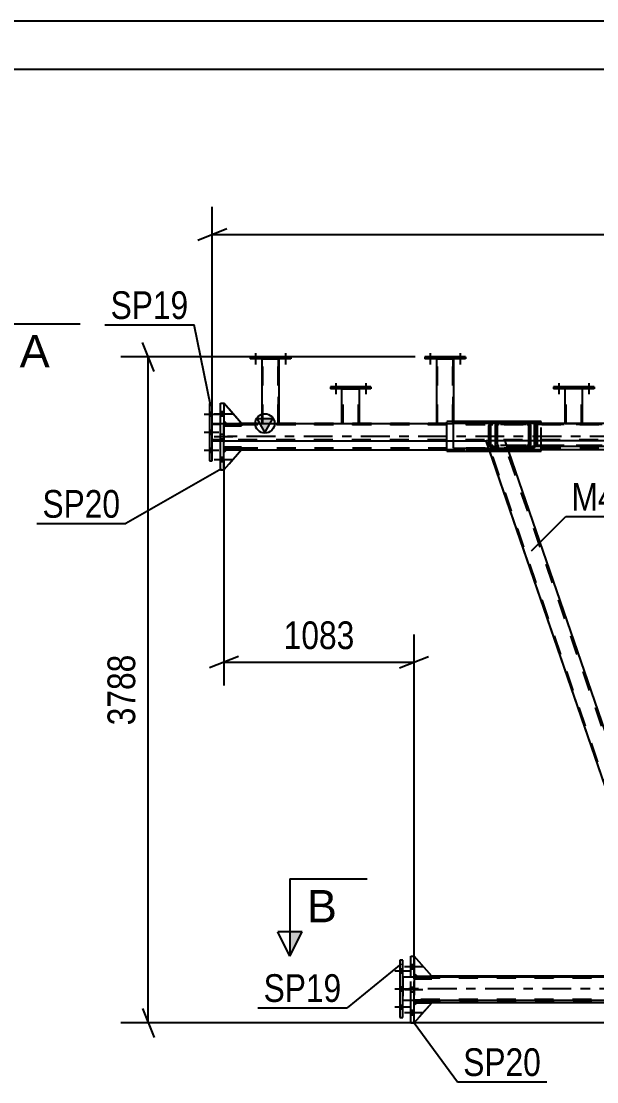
# Model space of a CAD drawing. Header units: millimetres. Extents: x -836 to 353, y -855 to -14.
# Drawn here: x -47.9 to 11.6, y -124 to -14.3 of the extents above; entities that cross this region are included whole.
import ezdxf

# ---------------------------------------------------------------- set-up
doc = ezdxf.new("R2010")
doc.units = ezdxf.units.MM
doc.linetypes.add('DXK_LINE_DOT2', pattern=[3.9198, 1.9599, -1.9599])
doc.linetypes.add('DXK_LINE_DOT3', pattern=[5.9187, 2.979, -0.9799, 0.9799, -0.9799])
doc.styles.add('Arial', font='ARIAL.TTF', dxfattribs={"height": 0.2})
doc.styles.add('Arial Narrow', font='ARIALN.TTF', dxfattribs={"height": 0.2})

# ---------------------------------------------------------------- blocks, each defined once
blk = doc.blocks.new('Unknown-570393895-1132')
at = {"color": 5, "linetype": 'Continuous'}
for p, q in [((352.62, -14.33), (-836.38, -14.33)), ((347.62, -19.33), (-831.38, -19.33))]:
    blk.add_line(p, q, dxfattribs=at)
blk = doc.blocks.new('Part-570393895-10600 - 10523')
at = {"color": 2, "linetype": 'Continuous'}
for p, q in [((-1.96, -49.04), (-6.14, -49.04)), ((-6.14, -49.04), (-6.14, -49.25)), ((-1.96, -49.25), (-6.14, -49.25)), ((-1.96, -49.04), (-1.96, -49.25))]:
    blk.add_line(p, q, dxfattribs=at)
blk = doc.blocks.new('Bolt-570393895-10528 - 10523')
at = {"linetype": 'Continuous'}
for points in [[(-5.47, -49.04), (-5.73, -49.04), (-5.73, -49.25), (-5.47, -49.25)], [(-5.47, -49.04), (-5.73, -49.04), (-5.73, -49.25), (-5.47, -49.25)], [(-2.38, -49.04), (-2.64, -49.04), (-2.64, -49.25), (-2.38, -49.25)], [(-2.38, -49.04), (-2.64, -49.04), (-2.64, -49.25), (-2.38, -49.25)]]:
    blk.add_hatch(color=1, dxfattribs=at).paths.add_polyline_path(points)
at = {"color": 1, "linetype": 'Continuous'}
for p, q in [((-5.73, -49.04), (-5.73, -49.25)), ((-5.73, -49.04), (-5.73, -49.25)), ((-5.6, -48.67), (-5.6, -49.82)), ((-5.6, -48.67), (-5.6, -49.82)), ((-5.47, -49.04), (-5.47, -49.25)), ((-5.47, -49.04), (-5.47, -49.25)), ((-2.64, -49.04), (-2.64, -49.25)), ((-2.64, -49.04), (-2.64, -49.25)), ((-2.51, -48.67), (-2.51, -49.82)), ((-2.51, -48.67), (-2.51, -49.82)), ((-2.38, -49.04), (-2.38, -49.25)), ((-2.38, -49.04), (-2.38, -49.25))]:
    blk.add_line(p, q, dxfattribs=at)
blk = doc.blocks.new('Part-570393895-10998 - 10523')
at = {"color": 2, "linetype": 'Continuous'}
for p, q in [((-28.15, -53.86), (-28.44, -53.86)), ((-28.44, -53.86), (-28.44, -59.77)), ((-28.15, -59.77), (-28.15, -53.86)), ((-28.44, -59.77), (-28.15, -59.77))]:
    blk.add_line(p, q, dxfattribs=at)
at = {"color": 7, "linetype": 'DXK_LINE_DOT2'}
for p, q in [((-28.15, -53.86), (-28.44, -53.86)), ((-28.44, -59.77), (-28.15, -59.77))]:
    blk.add_line(p, q, dxfattribs=at)
blk = doc.blocks.new('Part-570393895-10603 - 10523')
at = {"color": 2, "linetype": 'Continuous'}
for p, q in [((-4.96, -49.25), (-4.96, -55.91)), ((-3.14, -55.91), (-3.14, -49.25)), ((-4.96, -55.91), (-3.16, -55.91)), ((-3.16, -55.91), (-3.15, -55.91))]:
    blk.add_line(p, q, dxfattribs=at)
at = {"color": 7, "linetype": 'DXK_LINE_DOT2'}
for p, q in [((-4.96, -49.25), (-3.14, -49.25)), ((-4.85, -55.91), (-4.85, -49.25)), ((-3.25, -55.91), (-3.25, -49.25)), ((-4.96, -55.91), (-4.96, -55.91)), ((-4.96, -55.91), (-4.96, -55.91)), ((-4.96, -55.91), (-4.96, -55.91)), ((-4.85, -55.91), (-4.85, -55.91)), ((-4.85, -55.91), (-4.83, -55.91)), ((-4.83, -55.91), (-4.82, -55.91)), ((-3.28, -55.91), (-3.26, -55.91)), ((-3.26, -55.91), (-3.28, -55.91)), ((-3.26, -55.91), (-3.25, -55.91)), ((-3.25, -55.91), (-3.26, -55.91)), ((-3.15, -55.91), (-3.14, -55.91)), ((-3.14, -55.91), (-3.15, -55.91)), ((-3.14, -55.91), (-3.14, -55.91)), ((-3.14, -55.91), (-3.14, -55.91))]:
    blk.add_line(p, q, dxfattribs=at)
blk = doc.blocks.new('Bolt-570393895-10540 - 10523')
at = {"linetype": 'Continuous'}
for points in [[(-5.47, -49.04), (-5.73, -49.04), (-5.73, -49.25), (-5.47, -49.25)], [(-5.47, -49.04), (-5.73, -49.04), (-5.73, -49.25), (-5.47, -49.25)], [(-2.38, -49.04), (-2.64, -49.04), (-2.64, -49.25), (-2.38, -49.25)], [(-2.38, -49.04), (-2.64, -49.04), (-2.64, -49.25), (-2.38, -49.25)]]:
    blk.add_hatch(color=1, dxfattribs=at).paths.add_polyline_path(points)
at = {"color": 1, "linetype": 'Continuous'}
for p, q in [((-5.73, -49.04), (-5.73, -49.25)), ((-5.73, -49.04), (-5.73, -49.25)), ((-5.6, -48.67), (-5.6, -49.82)), ((-5.6, -48.67), (-5.6, -49.82)), ((-5.47, -49.04), (-5.47, -49.25)), ((-5.47, -49.04), (-5.47, -49.25)), ((-2.64, -49.04), (-2.64, -49.25)), ((-2.64, -49.04), (-2.64, -49.25)), ((-2.51, -48.67), (-2.51, -49.82)), ((-2.51, -48.67), (-2.51, -49.82)), ((-2.38, -49.04), (-2.38, -49.25)), ((-2.38, -49.04), (-2.38, -49.25))]:
    blk.add_line(p, q, dxfattribs=at)
blk = doc.blocks.new('Part-570393895-11310 - 10523')
at = {"color": 2, "linetype": 'Continuous'}
for p, q in [((11.35, -52.13), (7.16, -52.13)), ((7.16, -52.13), (7.16, -52.34)), ((11.35, -52.34), (7.16, -52.34)), ((11.35, -52.13), (11.35, -52.34))]:
    blk.add_line(p, q, dxfattribs=at)
blk = doc.blocks.new('Bolt-570393895-10652 - 10523')
at = {"linetype": 'Continuous'}
for points in [[(-7.62, -111.85), (-7.62, -112.32), (-7.26, -112.32), (-7.26, -111.85)], [(-7.62, -111.85), (-7.62, -112.32), (-7.26, -112.32), (-7.26, -111.85)], [(-7.62, -111.85), (-7.62, -112.32), (-7.26, -112.32), (-7.26, -111.85)], [(-7.62, -116.57), (-7.62, -117.05), (-7.26, -117.05), (-7.26, -116.57)], [(-7.62, -116.57), (-7.62, -117.05), (-7.26, -117.05), (-7.26, -116.57)], [(-7.62, -116.57), (-7.62, -117.05), (-7.26, -117.05), (-7.26, -116.57)]]:
    blk.add_hatch(color=1, dxfattribs=at).paths.add_polyline_path(points)
at = {"color": 1, "linetype": 'Continuous'}
for p, q in [((-7.62, -111.85), (-7.26, -111.85)), ((-7.62, -111.85), (-7.26, -111.85)), ((-7.62, -111.85), (-7.26, -111.85)), ((-8.26, -112.08), (-6.35, -112.08)), ((-8.26, -112.08), (-6.35, -112.08)), ((-8.26, -112.08), (-6.35, -112.08)), ((-7.62, -112.32), (-7.26, -112.32)), ((-7.62, -112.32), (-7.26, -112.32)), ((-7.62, -112.32), (-7.26, -112.32)), ((-8.26, -116.81), (-6.35, -116.81)), ((-8.26, -116.81), (-6.35, -116.81)), ((-8.26, -116.81), (-6.35, -116.81)), ((-7.62, -116.57), (-7.26, -116.57)), ((-7.62, -116.57), (-7.26, -116.57)), ((-7.62, -116.57), (-7.26, -116.57)), ((-7.62, -117.05), (-7.26, -117.05)), ((-7.62, -117.05), (-7.26, -117.05)), ((-7.62, -117.05), (-7.26, -117.05))]:
    blk.add_line(p, q, dxfattribs=at)
at = {"color": 1, "linetype": 'DXK_LINE_DOT2'}
for p, q in [((-8.26, -114.45), (-6.35, -114.45)), ((-8.26, -114.45), (-6.35, -114.45)), ((-7.62, -114.21), (-7.26, -114.21)), ((-7.62, -114.21), (-7.26, -114.21)), ((-7.62, -114.68), (-7.26, -114.68)), ((-7.62, -114.68), (-7.26, -114.68))]:
    blk.add_line(p, q, dxfattribs=at)
blk = doc.blocks.new('Part-570393895-10597 - 10523')
at = {"color": 7, "linetype": 'DXK_LINE_DOT2'}
for p, q in [((-3.14, -49.25), (-4.96, -49.25)), ((-4.96, -49.25), (-4.96, -55.91)), ((-4.85, -55.91), (-4.85, -49.25)), ((-3.25, -49.25), (-3.25, -55.91)), ((-3.14, -55.91), (-3.14, -49.25)), ((-4.96, -55.91), (-3.14, -55.91))]:
    blk.add_line(p, q, dxfattribs=at)
blk = doc.blocks.new('Bolt-570393895-10607 - 10523')
at = {"linetype": 'Continuous'}
for points in [[(-8.73, -112.32), (-8.73, -112.72), (-8.43, -112.72), (-8.43, -112.32)], [(-8.73, -112.32), (-8.73, -112.72), (-8.43, -112.72), (-8.43, -112.32)], [(-8.73, -112.32), (-8.73, -112.72), (-8.43, -112.72), (-8.43, -112.32)], [(-8.73, -114.18), (-8.73, -114.58), (-8.43, -114.58), (-8.43, -114.18)], [(-8.73, -114.18), (-8.73, -114.58), (-8.43, -114.58), (-8.43, -114.18)], [(-8.73, -116.05), (-8.73, -116.45), (-8.43, -116.45), (-8.43, -116.05)], [(-8.73, -116.05), (-8.73, -116.45), (-8.43, -116.45), (-8.43, -116.05)], [(-8.73, -116.05), (-8.73, -116.45), (-8.43, -116.45), (-8.43, -116.05)]]:
    blk.add_hatch(color=1, dxfattribs=at).paths.add_polyline_path(points)
at = {"color": 1, "linetype": 'Continuous'}
for p, q in [((-9.25, -112.52), (-7.74, -112.52)), ((-9.25, -112.52), (-7.74, -112.52)), ((-9.25, -112.52), (-7.74, -112.52)), ((-8.73, -112.32), (-8.43, -112.32)), ((-8.73, -112.32), (-8.43, -112.32)), ((-8.73, -112.32), (-8.43, -112.32)), ((-8.73, -112.72), (-8.43, -112.72)), ((-8.73, -112.72), (-8.43, -112.72)), ((-8.73, -112.72), (-8.43, -112.72)), ((-9.25, -114.38), (-7.74, -114.38)), ((-9.25, -114.38), (-7.74, -114.38)), ((-8.73, -114.18), (-8.43, -114.18)), ((-8.73, -114.18), (-8.43, -114.18)), ((-8.73, -114.58), (-8.43, -114.58)), ((-8.73, -114.58), (-8.43, -114.58)), ((-8.73, -116.05), (-8.43, -116.05)), ((-8.73, -116.05), (-8.43, -116.05)), ((-8.73, -116.05), (-8.43, -116.05)), ((-9.25, -116.25), (-7.74, -116.25)), ((-9.25, -116.25), (-7.74, -116.25)), ((-9.25, -116.25), (-7.74, -116.25)), ((-8.73, -116.45), (-8.43, -116.45)), ((-8.73, -116.45), (-8.43, -116.45)), ((-8.73, -116.45), (-8.43, -116.45))]:
    blk.add_line(p, q, dxfattribs=at)
blk = doc.blocks.new('Part-570393895-10613 - 10523')
at = {"color": 2, "linetype": 'Continuous'}
for p, q in [((-11.73, -52.13), (-15.91, -52.13)), ((-15.91, -52.13), (-15.91, -52.34)), ((-11.73, -52.34), (-15.91, -52.34)), ((-11.73, -52.13), (-11.73, -52.34))]:
    blk.add_line(p, q, dxfattribs=at)
blk = doc.blocks.new('Part-570393895-10625 - 10523')
at = {"color": 2, "linetype": 'Continuous'}
for p, q in [((8.35, -55.91), (8.35, -52.34)), ((10.16, -55.91), (10.16, -52.34))]:
    blk.add_line(p, q, dxfattribs=at)
at = {"color": 7, "linetype": 'DXK_LINE_DOT2'}
for p, q in [((10.16, -52.34), (8.35, -52.34)), ((8.46, -55.91), (8.46, -52.34)), ((10.06, -55.91), (10.06, -52.34)), ((8.35, -55.91), (8.35, -55.91)), ((8.35, -55.91), (10.16, -55.91)), ((10.16, -55.91), (10.16, -55.91)), ((10.16, -55.91), (10.16, -55.91))]:
    blk.add_line(p, q, dxfattribs=at)
blk = doc.blocks.new('Part-570393895-10628 - 10523')
at = {"color": 2, "linetype": 'Continuous'}
for p, q in [((-14.73, -55.91), (-14.73, -52.34)), ((-12.91, -55.91), (-12.91, -52.34))]:
    blk.add_line(p, q, dxfattribs=at)
at = {"color": 7, "linetype": 'DXK_LINE_DOT2'}
for p, q in [((-14.73, -52.34), (-12.91, -52.34)), ((-14.62, -55.91), (-14.62, -52.34)), ((-13.02, -55.91), (-13.02, -52.34)), ((-14.73, -55.91), (-14.73, -55.91)), ((-14.73, -55.91), (-12.91, -55.91)), ((-12.91, -55.91), (-12.91, -55.91)), ((-12.91, -55.91), (-12.91, -55.91))]:
    blk.add_line(p, q, dxfattribs=at)
blk = doc.blocks.new('Bolt-570393895-10647 - 10523')
at = {"linetype": 'Continuous'}
for points in [[(-23.54, -49.04), (-23.8, -49.04), (-23.8, -49.25), (-23.54, -49.25)], [(-23.54, -49.04), (-23.8, -49.04), (-23.8, -49.25), (-23.54, -49.25)], [(-20.45, -49.04), (-20.7, -49.04), (-20.7, -49.25), (-20.45, -49.25)], [(-20.45, -49.04), (-20.7, -49.04), (-20.7, -49.25), (-20.45, -49.25)]]:
    blk.add_hatch(color=1, dxfattribs=at).paths.add_polyline_path(points)
at = {"color": 1, "linetype": 'Continuous'}
for p, q in [((-23.8, -49.04), (-23.8, -49.25)), ((-23.8, -49.04), (-23.8, -49.25)), ((-23.67, -48.67), (-23.67, -49.82)), ((-23.67, -48.67), (-23.67, -49.82)), ((-23.54, -49.04), (-23.54, -49.25)), ((-23.54, -49.04), (-23.54, -49.25)), ((-20.7, -49.04), (-20.7, -49.25)), ((-20.7, -49.04), (-20.7, -49.25)), ((-20.58, -48.67), (-20.58, -49.82)), ((-20.58, -48.67), (-20.58, -49.82)), ((-20.45, -49.04), (-20.45, -49.25)), ((-20.45, -49.04), (-20.45, -49.25))]:
    blk.add_line(p, q, dxfattribs=at)
blk = doc.blocks.new('Part-570393895-10857 - 10523')
at = {"color": 2, "linetype": 'Continuous'}
for p, q in [((-23.03, -49.25), (-23.03, -55.91)), ((-21.21, -55.91), (-21.21, -49.25)), ((-23.03, -55.91), (-21.23, -55.91)), ((-21.23, -55.91), (-21.21, -55.91))]:
    blk.add_line(p, q, dxfattribs=at)
at = {"color": 7, "linetype": 'DXK_LINE_DOT2'}
for p, q in [((-23.03, -49.25), (-21.21, -49.25)), ((-22.92, -55.91), (-22.92, -49.25)), ((-21.32, -55.91), (-21.32, -49.25)), ((-23.03, -55.91), (-23.03, -55.91)), ((-23.03, -55.91), (-23.03, -55.91)), ((-23.03, -55.91), (-23.03, -55.91)), ((-22.92, -55.91), (-22.91, -55.91)), ((-22.91, -55.91), (-22.9, -55.91)), ((-22.9, -55.91), (-22.89, -55.91)), ((-21.35, -55.91), (-21.33, -55.91)), ((-21.33, -55.91), (-21.35, -55.91)), ((-21.33, -55.91), (-21.32, -55.91)), ((-21.32, -55.91), (-21.33, -55.91)), ((-21.21, -55.91), (-21.21, -55.91)), ((-21.21, -55.91), (-21.21, -55.91)), ((-21.21, -55.91), (-21.21, -55.91)), ((-21.21, -55.91), (-21.21, -55.91))]:
    blk.add_line(p, q, dxfattribs=at)
blk = doc.blocks.new('Bolt-570393895-10648 - 10523')
at = {"linetype": 'Continuous'}
for points in [[(-23.54, -49.04), (-23.8, -49.04), (-23.8, -49.25), (-23.54, -49.25)], [(-23.54, -49.04), (-23.8, -49.04), (-23.8, -49.25), (-23.54, -49.25)], [(-20.45, -49.04), (-20.7, -49.04), (-20.7, -49.25), (-20.45, -49.25)], [(-20.45, -49.04), (-20.7, -49.04), (-20.7, -49.25), (-20.45, -49.25)]]:
    blk.add_hatch(color=1, dxfattribs=at).paths.add_polyline_path(points)
at = {"color": 1, "linetype": 'Continuous'}
for p, q in [((-23.8, -49.04), (-23.8, -49.25)), ((-23.8, -49.04), (-23.8, -49.25)), ((-23.67, -48.67), (-23.67, -49.82)), ((-23.67, -48.67), (-23.67, -49.82)), ((-23.54, -49.04), (-23.54, -49.25)), ((-23.54, -49.04), (-23.54, -49.25)), ((-20.7, -49.04), (-20.7, -49.25)), ((-20.7, -49.04), (-20.7, -49.25)), ((-20.58, -48.67), (-20.58, -49.82)), ((-20.58, -48.67), (-20.58, -49.82)), ((-20.45, -49.04), (-20.45, -49.25)), ((-20.45, -49.04), (-20.45, -49.25))]:
    blk.add_line(p, q, dxfattribs=at)
blk = doc.blocks.new('Bolt-570393895-11157 - 10523')
at = {"linetype": 'Continuous'}
for points in [[(-15.24, -52.13), (-15.49, -52.13), (-15.49, -52.34), (-15.24, -52.34)], [(-15.24, -52.13), (-15.49, -52.13), (-15.49, -52.34), (-15.24, -52.34)], [(-12.15, -52.13), (-12.4, -52.13), (-12.4, -52.34), (-12.15, -52.34)], [(-12.15, -52.13), (-12.4, -52.13), (-12.4, -52.34), (-12.15, -52.34)]]:
    blk.add_hatch(color=1, dxfattribs=at).paths.add_polyline_path(points)
at = {"color": 1, "linetype": 'Continuous'}
for p, q in [((-15.49, -52.13), (-15.49, -52.34)), ((-15.49, -52.13), (-15.49, -52.34)), ((-15.36, -51.76), (-15.36, -52.91)), ((-15.36, -51.76), (-15.36, -52.91)), ((-15.24, -52.13), (-15.24, -52.34)), ((-15.24, -52.13), (-15.24, -52.34)), ((-12.4, -52.13), (-12.4, -52.34)), ((-12.4, -52.13), (-12.4, -52.34)), ((-12.27, -51.76), (-12.27, -52.91)), ((-12.27, -51.76), (-12.27, -52.91)), ((-12.15, -52.13), (-12.15, -52.34)), ((-12.15, -52.13), (-12.15, -52.34))]:
    blk.add_line(p, q, dxfattribs=at)
blk = doc.blocks.new('Part-570393895-11185 - 10523')
at = {"color": 7, "linetype": 'DXK_LINE_DOT2'}
for p, q in [((-5.44, -115.56), (-7.26, -115.56)), ((-7.26, -115.56), (-7.26, -115.7)), ((-7.26, -115.7), (-5.44, -115.7)), ((-6.98, -115.7), (-6.98, -115.56)), ((-5.44, -115.7), (-5.44, -115.56))]:
    blk.add_line(p, q, dxfattribs=at)
blk = doc.blocks.new('Part-570393895-10854 - 10523')
at = {"color": 2, "linetype": 'Continuous'}
for p, q in [((-20.03, -49.04), (-24.21, -49.04)), ((-24.21, -49.04), (-24.21, -49.25)), ((-20.03, -49.25), (-24.21, -49.25)), ((-20.03, -49.04), (-20.03, -49.25))]:
    blk.add_line(p, q, dxfattribs=at)
blk = doc.blocks.new('Part-570393895-10868 - 10523')
at = {"color": 2, "linetype": 'Continuous'}
for p, q in [((19.29, -113.18), (0.19, -57.73)), ((0.21, -57.73), (0.19, -57.73)), ((1.97, -57.73), (0.21, -57.73)), ((2.12, -57.73), (1.97, -57.73)), ((2.12, -57.73), (20.65, -111.57))]:
    blk.add_line(p, q, dxfattribs=at)
at = {"color": 7, "linetype": 'DXK_LINE_DOT2'}
for p, q in [((19.4, -113.18), (0.31, -57.73)), ((21.09, -113.18), (2, -57.73)), ((2.1, -57.73), (2.05, -57.73)), ((2.12, -57.73), (2.1, -57.73)), ((21.21, -113.18), (20.65, -111.57)), ((19.29, -113.18), (21.21, -113.18)), ((19.29, -113.18), (19.3, -113.18))]:
    blk.add_line(p, q, dxfattribs=at)
blk = doc.blocks.new('Part-570393895-10933 - 10523')
at = {"color": 7, "linetype": 'DXK_LINE_DOT2'}
for p, q in [((2.43, -58.64), (0.51, -58.64)), ((0.56, -58.8), (0.51, -58.64)), ((19.37, -113.08), (0.62, -58.64)), ((21.06, -113.08), (2.31, -58.64)), ((21.17, -113.08), (2.43, -58.64)), ((19.25, -113.08), (19.19, -112.9)), ((19.25, -113.08), (21.17, -113.08)), ((19.25, -113.08), (19.27, -113.08))]:
    blk.add_line(p, q, dxfattribs=at)
at = {"color": 2, "linetype": 'Continuous'}
blk.add_line((19.19, -112.9), (0.56, -58.8), dxfattribs=at)
blk = doc.blocks.new('Part-570393895-10967 - 10523')
at = {"color": 7, "linetype": 'DXK_LINE_DOT2'}
for p, q in [((-1.96, -49.04), (-6.14, -49.04)), ((-6.14, -49.04), (-6.14, -49.25)), ((-1.96, -49.25), (-6.14, -49.25)), ((-1.96, -49.04), (-1.96, -49.25))]:
    blk.add_line(p, q, dxfattribs=at)
blk = doc.blocks.new('Part-570393895-11030 - 10523')
at = {"linetype": 'Continuous'}
blk.add_hatch(color=2, dxfattribs=at).paths.add_polyline_path([(-22.7, -56.82), (-23.5, -55.42), (-21.9, -55.42)])
at = {"color": 2, "linetype": 'Continuous'}
for p, q in [((-28.15, -55.91), (-23.03, -55.91)), ((-22.7, -56.82), (-23.5, -55.42)), ((-23.5, -55.42), (-21.9, -55.42)), ((-21.9, -55.42), (-22.7, -56.82)), ((-21.21, -55.91), (-4.96, -55.91)), ((13.11, -55.91), (-3.14, -55.91)), ((-28.15, -57.73), (0.19, -57.73)), ((38.05, -57.73), (2.12, -57.73))]:
    blk.add_line(p, q, dxfattribs=at)
at = {"color": 7, "linetype": 'DXK_LINE_DOT2'}
for p, q in [((-28.15, -57.73), (-28.15, -55.91)), ((-23.03, -55.91), (-21.21, -55.91)), ((305.76, -55.91), (-4.96, -55.91)), ((-4.96, -55.91), (-3.14, -55.91)), ((305.76, -56.02), (-28.15, -56.02)), ((305.76, -57.62), (-28.15, -57.62)), ((2.12, -57.73), (0.19, -57.73))]:
    blk.add_line(p, q, dxfattribs=at)
at = {"color": 2, "linetype": 'Continuous'}
blk.add_circle((-22.7, -55.92), 1, dxfattribs=at)
blk = doc.blocks.new('Part-570393895-11035 - 10523')
at = {"color": 2, "linetype": 'Continuous'}
for p, q in [((328.59, -113.18), (-8.43, -113.18)), ((328.59, -115.58), (-8.43, -115.58))]:
    blk.add_line(p, q, dxfattribs=at)
at = {"color": 7, "linetype": 'DXK_LINE_DOT2'}
for p, q in [((-8.43, -113.18), (-8.43, -115.58)), ((328.59, -113.29), (-8.43, -113.29)), ((328.59, -115.47), (-8.43, -115.47))]:
    blk.add_line(p, q, dxfattribs=at)
at = {"color": 7, "linetype": 'DXK_LINE_DOT3'}
blk.add_line((328.59, -114.38), (-8.43, -114.38), dxfattribs=at)
blk = doc.blocks.new('Part-570393895-11036 - 10523')
at = {"color": 2, "linetype": 'Continuous'}
for p, q in [((-6.98, -113.08), (-7.26, -113.08)), ((15.97, -113.08), (-5.44, -113.08)), ((-7.26, -115.81), (-6.98, -115.81)), ((15.97, -115.81), (-5.44, -115.81))]:
    blk.add_line(p, q, dxfattribs=at)
at = {"color": 7, "linetype": 'DXK_LINE_DOT2'}
for p, q in [((-7.26, -113.08), (-7.26, -115.81)), ((324.72, -113.19), (-7.26, -113.19)), ((-6.98, -113.08), (-5.44, -113.08)), ((324.72, -115.7), (-7.26, -115.7)), ((-5.44, -115.81), (-6.98, -115.81))]:
    blk.add_line(p, q, dxfattribs=at)
blk = doc.blocks.new('Part-570393895-11039 - 10523')
at = {"color": 7, "linetype": 'DXK_LINE_DOT2'}
for p, q in [((-7.26, -115.56), (-5.44, -115.56)), ((-7.26, -115.58), (-7.26, -115.56)), ((-6.98, -115.7), (-6.98, -115.56)), ((-5.44, -115.57), (-5.44, -115.56)), ((-5.44, -115.58), (-5.44, -115.57))]:
    blk.add_line(p, q, dxfattribs=at)
at = {"color": 2, "linetype": 'Continuous'}
for p, q in [((-7.26, -115.7), (-7.26, -115.58)), ((-5.44, -115.7), (-7.26, -115.7)), ((-5.44, -115.7), (-5.44, -115.58))]:
    blk.add_line(p, q, dxfattribs=at)
blk = doc.blocks.new('Part-570393895-11057 - 10523')
at = {"color": 7, "linetype": 'DXK_LINE_DOT2'}
for p, q in [((-25.12, -56.02), (-26.94, -56.02)), ((-26.94, -56.02), (-26.94, -56.16)), ((-26.94, -56.16), (-25.12, -56.16)), ((-26.67, -56.16), (-26.67, -56.02)), ((-25.12, -56.16), (-25.12, -56.02))]:
    blk.add_line(p, q, dxfattribs=at)
blk = doc.blocks.new('Part-570393895-11060 - 10523')
at = {"color": 2, "linetype": 'Continuous'}
for p, q in [((-7.26, -116.08), (-6.98, -115.81)), ((-5.44, -115.81), (-7.26, -117.9)), ((-6.98, -115.81), (-5.44, -115.81))]:
    blk.add_line(p, q, dxfattribs=at)
at = {"color": 7, "linetype": 'DXK_LINE_DOT2'}
blk.add_line((-7.26, -117.9), (-7.26, -116.08), dxfattribs=at)
blk = doc.blocks.new('Part-570393895-11063 - 10523')
at = {"color": 7, "linetype": 'DXK_LINE_DOT2'}
for p, q in [((-7.26, -116.08), (-6.98, -115.81)), ((-5.44, -115.81), (-7.26, -117.9)), ((-7.26, -117.9), (-7.26, -116.08)), ((-6.98, -115.81), (-5.44, -115.81))]:
    blk.add_line(p, q, dxfattribs=at)
blk = doc.blocks.new('Part-570393895-11066 - 10523')
at = {"color": 2, "linetype": 'Continuous'}
for p, q in [((-5.44, -113.08), (-7.26, -110.99)), ((-7.26, -112.81), (-6.98, -113.08)), ((-6.98, -113.08), (-5.44, -113.08))]:
    blk.add_line(p, q, dxfattribs=at)
at = {"color": 7, "linetype": 'DXK_LINE_DOT2'}
blk.add_line((-7.26, -110.99), (-7.26, -112.81), dxfattribs=at)
blk = doc.blocks.new('Part-570393895-11069 - 10523')
at = {"color": 7, "linetype": 'DXK_LINE_DOT2'}
for p, q in [((-5.44, -113.08), (-7.26, -110.99)), ((-7.26, -110.99), (-7.26, -112.81)), ((-7.26, -112.81), (-6.98, -113.08)), ((-6.98, -113.08), (-5.44, -113.08))]:
    blk.add_line(p, q, dxfattribs=at)
blk = doc.blocks.new('Part-570393895-11072 - 10523')
at = {"color": 7, "linetype": 'DXK_LINE_DOT2'}
for p, q in [((-7.26, -113.19), (-5.44, -113.19)), ((-7.26, -113.34), (-7.26, -113.19)), ((-5.44, -113.34), (-7.26, -113.34)), ((-6.98, -113.34), (-6.98, -113.19)), ((-5.44, -113.19), (-5.44, -113.34))]:
    blk.add_line(p, q, dxfattribs=at)
blk = doc.blocks.new('Part-570393895-11075 - 10523')
at = {"color": 7, "linetype": 'DXK_LINE_DOT2'}
for p, q in [((-26.94, -58.91), (-26.67, -58.64)), ((-25.12, -58.64), (-26.94, -60.73)), ((-26.94, -60.73), (-26.94, -58.91)), ((-26.67, -58.64), (-25.12, -58.64))]:
    blk.add_line(p, q, dxfattribs=at)
blk = doc.blocks.new('Part-570393895-11078 - 10523')
at = {"color": 2, "linetype": 'Continuous'}
for p, q in [((-25.12, -55.91), (-26.94, -53.82)), ((-26.94, -55.64), (-26.67, -55.91))]:
    blk.add_line(p, q, dxfattribs=at)
at = {"color": 7, "linetype": 'DXK_LINE_DOT2'}
for p, q in [((-26.94, -53.82), (-26.94, -55.64)), ((-26.67, -55.91), (-26.67, -55.91)), ((-26.67, -55.91), (-26.67, -55.91)), ((-26.67, -55.91), (-25.12, -55.91)), ((-25.12, -55.91), (-25.12, -55.91)), ((-25.12, -55.91), (-25.12, -55.91))]:
    blk.add_line(p, q, dxfattribs=at)
blk = doc.blocks.new('Part-570393895-11081 - 10523')
at = {"color": 7, "linetype": 'DXK_LINE_DOT2'}
for p, q in [((-25.12, -55.91), (-26.94, -53.82)), ((-26.94, -53.82), (-26.94, -55.64)), ((-26.94, -55.64), (-26.67, -55.91)), ((-26.67, -55.91), (-25.12, -55.91))]:
    blk.add_line(p, q, dxfattribs=at)
blk = doc.blocks.new('Part-570393895-11084 - 10523')
at = {"color": 2, "linetype": 'Continuous'}
for p, q in [((-26.94, -58.38), (-25.12, -58.38)), ((-26.94, -58.53), (-26.94, -58.38)), ((-25.12, -58.53), (-26.94, -58.53)), ((-25.12, -58.38), (-25.12, -58.53))]:
    blk.add_line(p, q, dxfattribs=at)
at = {"color": 7, "linetype": 'DXK_LINE_DOT2'}
blk.add_line((-26.67, -58.53), (-26.67, -58.38), dxfattribs=at)
blk = doc.blocks.new('Part-570393895-11087 - 10523')
at = {"color": 7, "linetype": 'DXK_LINE_DOT2'}
for p, q in [((-26.94, -56.02), (-25.12, -56.02)), ((-26.94, -56.16), (-26.94, -56.02)), ((-25.12, -56.16), (-26.94, -56.16)), ((-26.67, -56.16), (-26.67, -56.02)), ((-25.12, -56.02), (-25.12, -56.16))]:
    blk.add_line(p, q, dxfattribs=at)
blk = doc.blocks.new('Part-570393895-11090 - 10523')
at = {"color": 7, "linetype": 'DXK_LINE_DOT2'}
for p, q in [((-25.12, -58.38), (-26.94, -58.38)), ((-26.94, -58.38), (-26.94, -58.53)), ((-26.94, -58.53), (-25.12, -58.53)), ((-26.67, -58.53), (-26.67, -58.38)), ((-25.12, -58.53), (-25.12, -58.38))]:
    blk.add_line(p, q, dxfattribs=at)
blk = doc.blocks.new('Bolt-570393895-11095 - 10523')
at = {"linetype": 'Continuous'}
for points in [[(-27.3, -54.67), (-27.3, -55.15), (-26.94, -55.15), (-26.94, -54.67)], [(-27.3, -54.67), (-27.3, -55.15), (-26.94, -55.15), (-26.94, -54.67)], [(-27.3, -54.67), (-27.3, -55.15), (-26.94, -55.15), (-26.94, -54.67)], [(-27.3, -59.4), (-27.3, -59.87), (-26.94, -59.87), (-26.94, -59.4)], [(-27.3, -59.4), (-27.3, -59.87), (-26.94, -59.87), (-26.94, -59.4)], [(-27.3, -59.4), (-27.3, -59.87), (-26.94, -59.87), (-26.94, -59.4)]]:
    blk.add_hatch(color=1, dxfattribs=at).paths.add_polyline_path(points)
at = {"color": 1, "linetype": 'Continuous'}
for p, q in [((-27.3, -54.67), (-26.94, -54.67)), ((-27.3, -54.67), (-26.94, -54.67)), ((-27.3, -54.67), (-26.94, -54.67)), ((-27.94, -54.91), (-26.03, -54.91)), ((-27.94, -54.91), (-26.03, -54.91)), ((-27.94, -54.91), (-26.03, -54.91)), ((-27.3, -55.15), (-26.94, -55.15)), ((-27.3, -55.15), (-26.94, -55.15)), ((-27.3, -55.15), (-26.94, -55.15)), ((-27.94, -59.64), (-26.03, -59.64)), ((-27.94, -59.64), (-26.03, -59.64)), ((-27.94, -59.64), (-26.03, -59.64)), ((-27.3, -59.4), (-26.94, -59.4)), ((-27.3, -59.4), (-26.94, -59.4)), ((-27.3, -59.4), (-26.94, -59.4)), ((-27.3, -59.87), (-26.94, -59.87)), ((-27.3, -59.87), (-26.94, -59.87)), ((-27.3, -59.87), (-26.94, -59.87))]:
    blk.add_line(p, q, dxfattribs=at)
at = {"color": 1, "linetype": 'DXK_LINE_DOT2'}
for p, q in [((-27.94, -57.27), (-26.03, -57.27)), ((-27.94, -57.27), (-26.03, -57.27)), ((-27.3, -57.04), (-26.94, -57.04)), ((-27.3, -57.04), (-26.94, -57.04)), ((-27.3, -57.51), (-26.94, -57.51)), ((-27.3, -57.51), (-26.94, -57.51))]:
    blk.add_line(p, q, dxfattribs=at)
blk = doc.blocks.new('Part-570393895-11104 - 10523')
at = {"color": 7, "linetype": 'DXK_LINE_DOT2'}
for p, q in [((0.87, -55.91), (0.72, -55.93)), ((38.9, -55.91), (0.87, -55.91)), ((4.58, -55.93), (4.43, -55.91)), ((35.19, -55.93), (35.34, -55.91)), ((38.9, -55.91), (39.05, -55.93)), ((0.5, -56.04), (0.47, -56.13)), ((0.47, -58.09), (0.47, -56.13)), ((0.67, -56.13), (0.69, -56.09)), ((0.67, -58.09), (0.67, -56.13)), ((0.79, -56.03), (0.87, -56.02)), ((38.9, -56.02), (0.87, -56.02)), ((4.43, -56.02), (4.5, -56.03)), ((4.61, -56.09), (4.62, -56.13)), ((4.62, -58.09), (4.62, -56.13)), ((4.82, -56.13), (4.79, -56.04)), ((4.82, -58.09), (4.82, -56.13)), ((34.95, -56.13), (34.98, -56.05)), ((34.95, -58.09), (34.95, -56.13)), ((35.16, -56.09), (35.15, -56.13)), ((35.15, -58.09), (35.15, -56.13)), ((35.34, -56.02), (35.27, -56.03)), ((38.98, -56.03), (38.9, -56.02)), ((39.1, -56.13), (39.08, -56.09)), ((39.1, -58.09), (39.1, -56.13)), ((39.27, -56.05), (39.3, -56.13)), ((39.3, -58.09), (39.3, -56.13)), ((0.47, -58.09), (0.5, -58.17)), ((0.69, -58.13), (0.67, -58.09)), ((4.62, -58.09), (4.61, -58.13)), ((4.79, -58.17), (4.82, -58.09)), ((34.98, -58.18), (34.95, -58.09)), ((35.15, -58.09), (35.16, -58.14)), ((39.08, -58.14), (39.1, -58.09)), ((39.3, -58.09), (39.28, -58.14)), ((0.72, -58.29), (0.87, -58.31)), ((0.87, -58.2), (0.79, -58.19)), ((38.9, -58.2), (0.87, -58.2)), ((5.18, -58.31), (0.87, -58.31)), ((4.5, -58.19), (4.43, -58.2)), ((4.43, -58.31), (4.58, -58.29)), ((38.9, -58.31), (20.43, -58.31)), ((35.34, -58.31), (35.19, -58.3)), ((35.27, -58.19), (35.34, -58.2)), ((38.9, -58.2), (38.98, -58.19)), ((39.05, -58.3), (38.9, -58.31)), ((39.28, -58.14), (39.27, -58.18))]:
    blk.add_line(p, q, dxfattribs=at)
at = {"color": 2, "linetype": 'Continuous'}
blk.add_line((20.43, -58.31), (5.18, -58.31), dxfattribs=at)
at = {"color": 7, "linetype": 'DXK_LINE_DOT2'}
for centre, radius, start, end in [((0.78, -56.29), 0.369, 99.5773, 138.2054), ((0.82, -56.21), 0.185, 99.5773, 138.2054), ((4.47, -56.21), 0.185, 41.7863, 80.4144), ((4.52, -56.29), 0.369, 41.7863, 80.4144), ((35.25, -56.29), 0.369, 99.5773, 138.2054), ((35.3, -56.21), 0.185, 99.5773, 138.2054), ((38.95, -56.21), 0.185, 41.7863, 80.4144), ((38.99, -56.29), 0.369, 41.7863, 80.4144), ((0.78, -57.93), 0.369, 221.7863, 260.4144), ((0.82, -58.01), 0.185, 221.7863, 260.4144), ((4.47, -58.01), 0.185, 279.5773, 318.2054), ((4.52, -57.93), 0.369, 279.5773, 318.2054), ((35.25, -57.93), 0.369, 221.7863, 260.4144), ((35.3, -58.01), 0.185, 221.7863, 260.4144), ((38.95, -58.01), 0.185, 279.5773, 318.2054), ((38.99, -57.93), 0.369, 279.5773, 318.2054)]:
    blk.add_arc(centre, radius, start, end, dxfattribs=at)
blk = doc.blocks.new('Part-570393895-11124 - 10523')
at = {"color": 2, "linetype": 'Continuous'}
for p, q in [((-8.43, -111.43), (-8.73, -111.43)), ((-8.73, -111.43), (-8.73, -117.34)), ((-8.43, -117.34), (-8.43, -111.43)), ((-8.73, -117.34), (-8.43, -117.34))]:
    blk.add_line(p, q, dxfattribs=at)
at = {"color": 7, "linetype": 'DXK_LINE_DOT2'}
for p, q in [((-8.43, -111.43), (-8.73, -111.43)), ((-8.73, -117.34), (-8.43, -117.34))]:
    blk.add_line(p, q, dxfattribs=at)
blk = doc.blocks.new('Part-570393895-11129 - 10523')
at = {"color": 7, "linetype": 'DXK_LINE_DOT2'}
for p, q in [((297.99, -55.91), (-26.94, -55.91)), ((-26.94, -55.91), (-26.94, -58.64)), ((297.99, -56.05), (-26.94, -56.05)), ((297.99, -58.49), (-26.94, -58.49)), ((-26.67, -58.64), (-25.12, -58.64)), ((297.99, -58.64), (-3.87, -58.64)), ((5.87, -58.64), (-3.87, -58.64))]:
    blk.add_line(p, q, dxfattribs=at)
at = {"color": 7, "linetype": 'DXK_LINE_DOT3'}
blk.add_line((297.99, -57.27), (-26.94, -57.27), dxfattribs=at)
at = {"color": 2, "linetype": 'Continuous'}
for p, q in [((-26.94, -58.64), (-26.67, -58.64)), ((-25.12, -58.64), (-3.87, -58.64)), ((34.58, -58.64), (5.87, -58.64))]:
    blk.add_line(p, q, dxfattribs=at)
blk = doc.blocks.new('Part-570393895-11144 - 10523')
at = {"color": 2, "linetype": 'Continuous'}
for p, q in [((-7.62, -110.99), (-7.26, -110.99)), ((-7.62, -113.18), (-7.62, -110.99)), ((-7.26, -113.18), (-7.26, -110.99)), ((-7.62, -117.9), (-7.62, -115.58)), ((-7.26, -117.9), (-7.26, -115.58)), ((-7.62, -117.9), (-7.26, -117.9))]:
    blk.add_line(p, q, dxfattribs=at)
at = {"color": 7, "linetype": 'DXK_LINE_DOT2'}
for p, q in [((-7.62, -115.58), (-7.62, -113.18)), ((-7.26, -115.58), (-7.26, -113.18))]:
    blk.add_line(p, q, dxfattribs=at)
blk = doc.blocks.new('Bolt-570393895-11158 - 10523')
at = {"linetype": 'Continuous'}
for points in [[(7.84, -52.13), (7.58, -52.13), (7.58, -52.34), (7.84, -52.34)], [(7.84, -52.13), (7.58, -52.13), (7.58, -52.34), (7.84, -52.34)], [(10.93, -52.13), (10.67, -52.13), (10.67, -52.34), (10.93, -52.34)], [(10.93, -52.13), (10.67, -52.13), (10.67, -52.34), (10.93, -52.34)]]:
    blk.add_hatch(color=1, dxfattribs=at).paths.add_polyline_path(points)
at = {"color": 1, "linetype": 'Continuous'}
for p, q in [((7.58, -52.13), (7.58, -52.34)), ((7.58, -52.13), (7.58, -52.34)), ((7.71, -51.76), (7.71, -52.91)), ((7.71, -51.76), (7.71, -52.91)), ((7.84, -52.13), (7.84, -52.34)), ((7.84, -52.13), (7.84, -52.34)), ((10.67, -52.13), (10.67, -52.34)), ((10.67, -52.13), (10.67, -52.34)), ((10.8, -51.76), (10.8, -52.91)), ((10.8, -51.76), (10.8, -52.91)), ((10.93, -52.13), (10.93, -52.34)), ((10.93, -52.13), (10.93, -52.34))]:
    blk.add_line(p, q, dxfattribs=at)
blk = doc.blocks.new('Part-570393895-11182 - 10523')
at = {"color": 7, "linetype": 'DXK_LINE_DOT2'}
for p, q in [((-5.44, -113.19), (-7.26, -113.19)), ((-7.26, -113.19), (-7.26, -113.34)), ((-7.26, -113.34), (-5.44, -113.34)), ((-6.98, -113.34), (-6.98, -113.19)), ((-5.44, -113.34), (-5.44, -113.19))]:
    blk.add_line(p, q, dxfattribs=at)
blk = doc.blocks.new('Part-570393895-11464 - 10523')
at = {"color": 7, "linetype": 'DXK_LINE_DOT2'}
for p, q in [((-21.21, -49.25), (-23.03, -49.25)), ((-23.03, -49.25), (-23.03, -55.91)), ((-22.92, -55.91), (-22.92, -49.25)), ((-21.32, -49.25), (-21.32, -55.91)), ((-21.21, -55.91), (-21.21, -49.25)), ((-23.03, -55.91), (-21.21, -55.91))]:
    blk.add_line(p, q, dxfattribs=at)
blk = doc.blocks.new('Part-570393895-11193 - 10523')
at = {"color": 2, "linetype": 'Continuous'}
for p, q in [((-27.3, -53.82), (-26.94, -53.82)), ((-27.3, -55.91), (-27.3, -53.82)), ((-26.94, -53.82), (-26.94, -55.91)), ((-27.3, -60.73), (-27.3, -57.73)), ((-26.94, -60.73), (-26.94, -57.73)), ((-27.3, -60.73), (-26.94, -60.73))]:
    blk.add_line(p, q, dxfattribs=at)
at = {"color": 7, "linetype": 'DXK_LINE_DOT2'}
for p, q in [((-27.3, -53.82), (-26.94, -53.82)), ((-27.3, -57.73), (-27.3, -55.91)), ((-26.94, -57.73), (-26.94, -55.91)), ((-27.3, -60.73), (-26.94, -60.73))]:
    blk.add_line(p, q, dxfattribs=at)
blk = doc.blocks.new('Bolt-570393895-11210 - 10523')
at = {"linetype": 'Continuous'}
for points in [[(-28.44, -54.75), (-28.44, -55.15), (-28.15, -55.15), (-28.15, -54.75)], [(-28.44, -54.75), (-28.44, -55.15), (-28.15, -55.15), (-28.15, -54.75)], [(-28.44, -54.75), (-28.44, -55.15), (-28.15, -55.15), (-28.15, -54.75)], [(-28.44, -56.62), (-28.44, -57.02), (-28.15, -57.02), (-28.15, -56.62)], [(-28.44, -56.62), (-28.44, -57.02), (-28.15, -57.02), (-28.15, -56.62)], [(-28.44, -58.48), (-28.44, -58.88), (-28.15, -58.88), (-28.15, -58.48)], [(-28.44, -58.48), (-28.44, -58.88), (-28.15, -58.88), (-28.15, -58.48)], [(-28.44, -58.48), (-28.44, -58.88), (-28.15, -58.88), (-28.15, -58.48)]]:
    blk.add_hatch(color=1, dxfattribs=at).paths.add_polyline_path(points)
at = {"color": 1, "linetype": 'Continuous'}
for p, q in [((-28.44, -54.75), (-28.15, -54.75)), ((-28.44, -54.75), (-28.15, -54.75)), ((-28.44, -54.75), (-28.15, -54.75)), ((-28.97, -54.95), (-27.46, -54.95)), ((-28.97, -54.95), (-27.46, -54.95)), ((-28.97, -54.95), (-27.46, -54.95)), ((-28.44, -55.15), (-28.15, -55.15)), ((-28.44, -55.15), (-28.15, -55.15)), ((-28.44, -55.15), (-28.15, -55.15)), ((-28.97, -56.82), (-27.46, -56.82)), ((-28.97, -56.82), (-27.46, -56.82)), ((-28.44, -56.62), (-28.15, -56.62)), ((-28.44, -56.62), (-28.15, -56.62)), ((-28.44, -57.02), (-28.15, -57.02)), ((-28.44, -57.02), (-28.15, -57.02)), ((-28.97, -58.68), (-27.46, -58.68)), ((-28.97, -58.68), (-27.46, -58.68)), ((-28.97, -58.68), (-27.46, -58.68)), ((-28.44, -58.48), (-28.15, -58.48)), ((-28.44, -58.48), (-28.15, -58.48)), ((-28.44, -58.48), (-28.15, -58.48)), ((-28.44, -58.88), (-28.15, -58.88)), ((-28.44, -58.88), (-28.15, -58.88)), ((-28.44, -58.88), (-28.15, -58.88))]:
    blk.add_line(p, q, dxfattribs=at)
blk = doc.blocks.new('Part-570393895-11218 - 10523')
at = {"color": 2, "linetype": 'Continuous'}
for p, q in [((-26.94, -58.91), (-26.67, -58.64)), ((-25.12, -58.64), (-26.94, -60.73)), ((-26.67, -58.64), (-25.12, -58.64))]:
    blk.add_line(p, q, dxfattribs=at)
at = {"color": 7, "linetype": 'DXK_LINE_DOT2'}
blk.add_line((-26.94, -60.73), (-26.94, -58.91), dxfattribs=at)
blk = doc.blocks.new('Part-570393895-11259 - 10523')
at = {"color": 7, "linetype": 'DXK_LINE_DOT2'}
for p, q in [((1.4, -55.93), (1.55, -55.91)), ((20.03, -55.91), (1.55, -55.91)), ((5.11, -55.91), (5.26, -55.93)), ((18.25, -55.91), (18.18, -55.93)), ((20.11, -55.93), (20.03, -55.91)), ((1.16, -56.13), (1.19, -56.04)), ((1.16, -58.09), (1.16, -56.13)), ((1.37, -56.09), (1.36, -56.13)), ((1.36, -58.09), (1.36, -56.13)), ((1.55, -56.02), (1.48, -56.03)), ((20.03, -56.02), (1.55, -56.02)), ((5.19, -56.03), (5.11, -56.02)), ((5.31, -56.13), (5.3, -56.09)), ((5.31, -58.09), (5.31, -56.13)), ((5.48, -56.04), (5.51, -56.13)), ((5.51, -58.09), (5.51, -56.13)), ((18.07, -56.05), (18.05, -56.13)), ((18.05, -58.09), (18.05, -56.13)), ((18.11, -55.97), (18.07, -56.05)), ((18.18, -55.93), (18.11, -55.97)), ((18.15, -56.13), (18.16, -56.09)), ((18.15, -58.09), (18.15, -56.13)), ((18.16, -56.09), (18.18, -56.05)), ((18.18, -56.05), (18.21, -56.03)), ((18.21, -56.03), (18.25, -56.02)), ((20.03, -56.02), (20.07, -56.03)), ((20.07, -56.03), (20.1, -56.05)), ((20.1, -56.05), (20.12, -56.09)), ((20.17, -55.97), (20.11, -55.93)), ((20.12, -56.09), (20.13, -56.13)), ((20.13, -58.09), (20.13, -56.13)), ((20.21, -56.05), (20.17, -55.97)), ((20.23, -56.13), (20.21, -56.05)), ((20.23, -58.09), (20.23, -56.13)), ((1.17, -58.13), (1.16, -58.09)), ((1.36, -58.09), (1.37, -58.13)), ((5.29, -58.13), (5.31, -58.09)), ((5.51, -58.09), (5.48, -58.17)), ((18.05, -58.09), (18.07, -58.18)), ((18.16, -58.13), (18.15, -58.09)), ((20.13, -58.09), (20.12, -58.13)), ((20.21, -58.18), (20.23, -58.09)), ((1.19, -58.17), (1.17, -58.13)), ((1.55, -58.31), (1.4, -58.29)), ((1.48, -58.19), (1.55, -58.2)), ((20.03, -58.2), (1.55, -58.2)), ((20.03, -58.31), (1.55, -58.31)), ((5.11, -58.2), (5.19, -58.19)), ((5.26, -58.29), (5.11, -58.31)), ((18.07, -58.18), (18.11, -58.25)), ((18.11, -58.25), (18.18, -58.29)), ((18.18, -58.17), (18.16, -58.13)), ((18.21, -58.19), (18.18, -58.17)), ((18.18, -58.29), (18.25, -58.31)), ((18.25, -58.2), (18.21, -58.19)), ((20.07, -58.19), (20.03, -58.2)), ((20.03, -58.31), (20.11, -58.29)), ((20.1, -58.17), (20.07, -58.19)), ((20.12, -58.13), (20.1, -58.17)), ((20.11, -58.29), (20.17, -58.25)), ((20.17, -58.25), (20.21, -58.18))]:
    blk.add_line(p, q, dxfattribs=at)
for centre, radius, start, end in [((1.46, -56.29), 0.369, 99.5773, 138.2054), ((1.51, -56.21), 0.185, 99.5773, 138.2054), ((5.16, -56.21), 0.185, 41.7863, 80.4144), ((5.2, -56.29), 0.369, 41.7863, 80.4144), ((1.46, -57.93), 0.369, 221.7863, 260.4144), ((1.51, -58.01), 0.185, 221.7863, 260.4144), ((5.16, -58.01), 0.185, 279.5773, 318.2054), ((5.2, -57.93), 0.369, 279.5773, 318.2054)]:
    blk.add_arc(centre, radius, start, end, dxfattribs=at)
blk = doc.blocks.new('Part-570393895-11295 - 10523')
at = {"color": 7, "linetype": 'DXK_LINE_DOT2'}
for p, q in [((-3.19, -57.73), (-3.19, -55.71)), ((-3.14, -55.71), (-3.19, -55.71)), ((5.18, -57.73), (5.19, -55.91)), ((0.45, -58.48), (2.37, -58.48))]:
    blk.add_line(p, q, dxfattribs=at)
at = {"color": 2, "linetype": 'Continuous'}
for p, q in [((5.19, -55.71), (-3.14, -55.71)), ((5.19, -55.91), (5.19, -55.71)), ((-3.19, -58.48), (-3.19, -57.73)), ((5.18, -58.48), (5.18, -57.73)), ((-3.19, -58.48), (0.45, -58.48)), ((2.37, -58.48), (5.18, -58.48))]:
    blk.add_line(p, q, dxfattribs=at)
blk = doc.blocks.new('Part-570393895-11346 - 10523')
at = {"color": 7, "linetype": 'DXK_LINE_DOT2'}
for p, q in [((-3.87, -57.73), (-3.87, -55.71)), ((5.19, -55.71), (-3.87, -55.71)), ((5.87, -58.31), (5.87, -55.91)), ((0.56, -58.8), (2.49, -58.8))]:
    blk.add_line(p, q, dxfattribs=at)
at = {"color": 2, "linetype": 'Continuous'}
for p, q in [((5.87, -55.71), (5.19, -55.71)), ((5.87, -55.91), (5.87, -55.71)), ((-3.87, -58.8), (-3.87, -57.73)), ((-3.87, -58.8), (0.56, -58.8)), ((2.49, -58.8), (5.87, -58.8)), ((5.87, -58.8), (5.87, -58.31))]:
    blk.add_line(p, q, dxfattribs=at)
blk = doc.blocks.new('Part-570393895-11499 - 10523')
at = {"color": 7, "linetype": 'DXK_LINE_DOT2'}
for p, q in [((-20.03, -49.04), (-24.21, -49.04)), ((-24.21, -49.04), (-24.21, -49.25)), ((-20.03, -49.25), (-24.21, -49.25)), ((-20.03, -49.04), (-20.03, -49.25))]:
    blk.add_line(p, q, dxfattribs=at)
blk = doc.blocks.new('StraightDimension-570393895-11528 - 10523')
at = {"color": 7, "linetype": 'Continuous'}
for p, q in [((-26.94, -59.64), (-26.94, -83)), ((-7.26, -112.08), (-7.26, -77.75)), ((-25.44, -80), (-28.44, -81.2)), ((-8.76, -81.2), (-5.76, -80)), ((-26.94, -80.6), (-7.26, -80.6))]:
    blk.add_line(p, q, dxfattribs=at)
at = {"color": 0}
blk.add_wipeout([(-12.84, -79.85), (-12.84, -75.65), (-21.35, -75.65), (-21.35, -79.85)], dxfattribs=at)
at = {"color": 3, "style": 'Arial Narrow'}
blk.add_text('1083', height=2.863, dxfattribs=at).set_placement((-20.75, -79.25))
blk = doc.blocks.new('StraightDimension-570393895-11544 - 10523')
at = {"color": 7, "linetype": 'Continuous'}
for p, q in [((-28.15, -54.91), (-28.15, -33.54)), ((-26.65, -35.79), (-29.65, -36.99)), ((-28.15, -36.39), (328.88, -36.39))]:
    blk.add_line(p, q, dxfattribs=at)
blk = doc.blocks.new('StraightDimension-570393895-11595 - 10523')
at = {"color": 7, "linetype": 'Continuous'}
for p, q in [((-34.17, -50.54), (-35.37, -47.54)), ((-7.14, -49.04), (-37.62, -49.04)), ((-34.77, -117.9), (-34.77, -49.04)), ((-35.37, -116.4), (-34.17, -119.4)), ((54.71, -117.9), (-37.62, -117.9))]:
    blk.add_line(p, q, dxfattribs=at)
at = {"color": 0}
blk.add_wipeout([(-35.52, -79.21), (-39.72, -79.21), (-39.72, -87.73), (-35.52, -87.73)], dxfattribs=at)
at = {"color": 3, "style": 'Arial Narrow'}
blk.add_text('3788', height=2.863, rotation=90.0002, dxfattribs=at).set_placement((-36.12, -87.13))
blk = doc.blocks.new('Mark-570393895-10864 - 10523')
at = {"color": 30, "linetype": 'Continuous'}
for p, q in [((4.88, -69.09), (8.42, -65.55)), ((8.42, -65.55), (17.84, -65.55))]:
    blk.add_line(p, q, dxfattribs=at)
at = {"color": 0}
blk.add_wipeout([(17.24, -64.95), (17.24, -61.95), (9.02, -61.95), (9.02, -64.95)], dxfattribs=at)
blk.add_wipeout([(17.24, -64.95), (17.24, -61.95), (9.02, -61.95), (9.02, -64.95)], dxfattribs=at)
at = {"color": 3, "style": 'Arial Narrow'}
blk.add_text('M425', height=2.863, dxfattribs=at).set_placement((9.02, -64.95))
blk = doc.blocks.new('SectionMark-570393895-11603 - 10523')
at = {"linetype": 'Continuous'}
blk.add_hatch(color=6, dxfattribs=at).paths.add_polyline_path([(-20.11, -108.5), (-18.86, -108.5), (-20.11, -111)])
at = {"color": 6, "linetype": 'Continuous'}
for p, q in [((-20.11, -103), (-12.11, -103)), ((-20.11, -103), (-20.11, -111)), ((-20.11, -111), (-21.36, -108.5)), ((-18.86, -108.5), (-21.36, -108.5)), ((-20.11, -111), (-18.86, -108.5))]:
    blk.add_line(p, q, dxfattribs=at)
at = {"color": 0, "linetype": 'Continuous'}
blk.add_wipeout([(-15.25, -107.5), (-15.25, -104), (-18.36, -104), (-18.36, -107.5)], dxfattribs=at)
at = {"color": 3, "linetype": 'Continuous', "style": 'Arial'}
blk.add_text('B', height=3.34, dxfattribs=at).set_placement((-18.36, -107.5))
blk = doc.blocks.new('SectionMark-570393895-11605 - 10523')
at = {"color": 6, "linetype": 'Continuous'}
blk.add_line((-49.82, -45.62), (-41.82, -45.62), dxfattribs=at)
at = {"color": 0, "linetype": 'Continuous'}
blk.add_wipeout([(-44.96, -50.12), (-44.96, -46.62), (-48.07, -46.62), (-48.07, -50.12)], dxfattribs=at)
at = {"color": 3, "linetype": 'Continuous', "style": 'Arial'}
blk.add_text('A', height=3.34, dxfattribs=at).set_placement((-48.07, -50.12))
blk = doc.blocks.new('Mark-570393895-10994 - 10523')
at = {"color": 30, "linetype": 'Continuous'}
for p in [(-39.26, -45.72), (-28.28, -54.17)]:
    blk.add_line(p, (-30.03, -45.72), dxfattribs=at)
at = {"color": 0}
blk.add_wipeout([(-30.63, -45.12), (-30.63, -42.12), (-38.66, -42.12), (-38.66, -45.12)], dxfattribs=at)
blk.add_wipeout([(-30.63, -45.12), (-30.63, -42.12), (-38.66, -42.12), (-38.66, -45.12)], dxfattribs=at)
at = {"color": 3, "style": 'Arial Narrow'}
blk.add_text('SP19', height=2.863, dxfattribs=at).set_placement((-38.66, -45.12))
blk = doc.blocks.new('Mark-570393895-11120 - 10523')
at = {"color": 30, "linetype": 'Continuous'}
for p in [(-8.6, -111.81), (-23.43, -116.33)]:
    blk.add_line(p, (-14.19, -116.33), dxfattribs=at)
at = {"color": 0}
blk.add_wipeout([(-14.79, -115.73), (-14.79, -112.73), (-22.83, -112.73), (-22.83, -115.73)], dxfattribs=at)
blk.add_wipeout([(-14.79, -115.73), (-14.79, -112.73), (-22.83, -112.73), (-22.83, -115.73)], dxfattribs=at)
at = {"color": 3, "style": 'Arial Narrow'}
blk.add_text('SP19', height=2.863, dxfattribs=at).set_placement((-22.83, -115.73))
blk = doc.blocks.new('Mark-570393895-11140 - 10523')
at = {"color": 30, "linetype": 'Continuous'}
for p, q in [((-7.26, -117.9), (-2.78, -123.99)), ((-2.78, -123.99), (6.46, -123.99))]:
    blk.add_line(p, q, dxfattribs=at)
at = {"color": 0}
blk.add_wipeout([(5.86, -123.39), (5.86, -120.39), (-2.18, -120.39), (-2.18, -123.39)], dxfattribs=at)
blk.add_wipeout([(5.86, -123.39), (5.86, -120.39), (-2.18, -120.39), (-2.18, -123.39)], dxfattribs=at)
at = {"color": 3, "style": 'Arial Narrow'}
blk.add_text('SP20', height=2.863, dxfattribs=at).set_placement((-2.18, -123.39))
blk = doc.blocks.new('Mark-570393895-11189 - 10523')
at = {"color": 30, "linetype": 'Continuous'}
for p in [(-27.19, -60.6), (-46.31, -66.27)]:
    blk.add_line(p, (-37.07, -66.27), dxfattribs=at)
at = {"color": 0}
blk.add_wipeout([(-37.67, -65.67), (-37.67, -62.67), (-45.71, -62.67), (-45.71, -65.67)], dxfattribs=at)
blk.add_wipeout([(-37.67, -65.67), (-37.67, -62.67), (-45.71, -62.67), (-45.71, -65.67)], dxfattribs=at)
at = {"color": 3, "style": 'Arial Narrow'}
blk.add_text('SP20', height=2.863, dxfattribs=at).set_placement((-45.71, -65.67))

msp = doc.modelspace()

# ---------------------------------------------------------------- block references
for name in ['Unknown-570393895-1132', 'Part-570393895-10854 - 10523', 'Part-570393895-11499 - 10523', 'Bolt-570393895-10647 - 10523', 'Bolt-570393895-10648 - 10523', 'Part-570393895-10857 - 10523', 'Part-570393895-11464 - 10523', 'Part-570393895-10600 - 10523', 'Part-570393895-10967 - 10523', 'Bolt-570393895-10528 - 10523', 'Bolt-570393895-10540 - 10523', 'Part-570393895-10603 - 10523', 'Part-570393895-10597 - 10523', 'Part-570393895-10613 - 10523', 'Bolt-570393895-11157 - 10523', 'Part-570393895-10628 - 10523', 'Part-570393895-11310 - 10523', 'Bolt-570393895-11158 - 10523', 'Part-570393895-10625 - 10523', 'Bolt-570393895-11210 - 10523', 'Part-570393895-10998 - 10523', 'Bolt-570393895-11095 - 10523', 'Part-570393895-11193 - 10523', 'Part-570393895-11078 - 10523', 'Part-570393895-11081 - 10523', 'Part-570393895-11030 - 10523', 'Part-570393895-11129 - 10523', 'Part-570393895-11346 - 10523', 'Part-570393895-11295 - 10523', 'Part-570393895-11104 - 10523', 'Part-570393895-11259 - 10523', 'Part-570393895-11057 - 10523', 'Part-570393895-11087 - 10523', 'Part-570393895-10868 - 10523', 'Part-570393895-11084 - 10523', 'Part-570393895-11090 - 10523', 'Part-570393895-11075 - 10523', 'Part-570393895-11218 - 10523', 'Part-570393895-10933 - 10523', 'Part-570393895-11124 - 10523', 'Bolt-570393895-10652 - 10523', 'Part-570393895-11144 - 10523', 'Part-570393895-11066 - 10523', 'Part-570393895-11069 - 10523', 'Bolt-570393895-10607 - 10523', 'Part-570393895-11035 - 10523', 'Part-570393895-11036 - 10523', 'Part-570393895-11072 - 10523', 'Part-570393895-11182 - 10523', 'Part-570393895-11185 - 10523', 'Part-570393895-11039 - 10523', 'Part-570393895-11060 - 10523', 'Part-570393895-11063 - 10523']:
    msp.add_blockref(name, (0, 0))

# ---------------------------------------------------------------- next in the draw order: block references
msp.add_blockref('StraightDimension-570393895-11528 - 10523', (0, 0))

# ---------------------------------------------------------------- next in the draw order: block references
msp.add_blockref('StraightDimension-570393895-11544 - 10523', (0, 0))

# ---------------------------------------------------------------- next in the draw order: block references
msp.add_blockref('StraightDimension-570393895-11595 - 10523', (0, 0))

# ---------------------------------------------------------------- next in the draw order: block references
for name in ['SectionMark-570393895-11605 - 10523', 'Mark-570393895-11189 - 10523', 'Mark-570393895-10864 - 10523', 'SectionMark-570393895-11603 - 10523', 'Mark-570393895-11120 - 10523', 'Mark-570393895-11140 - 10523']:
    msp.add_blockref(name, (0, 0))

# ---------------------------------------------------------------- next in the draw order: block references
msp.add_blockref('Mark-570393895-10994 - 10523', (0, 0))

doc.saveas('drawing.dxf')
